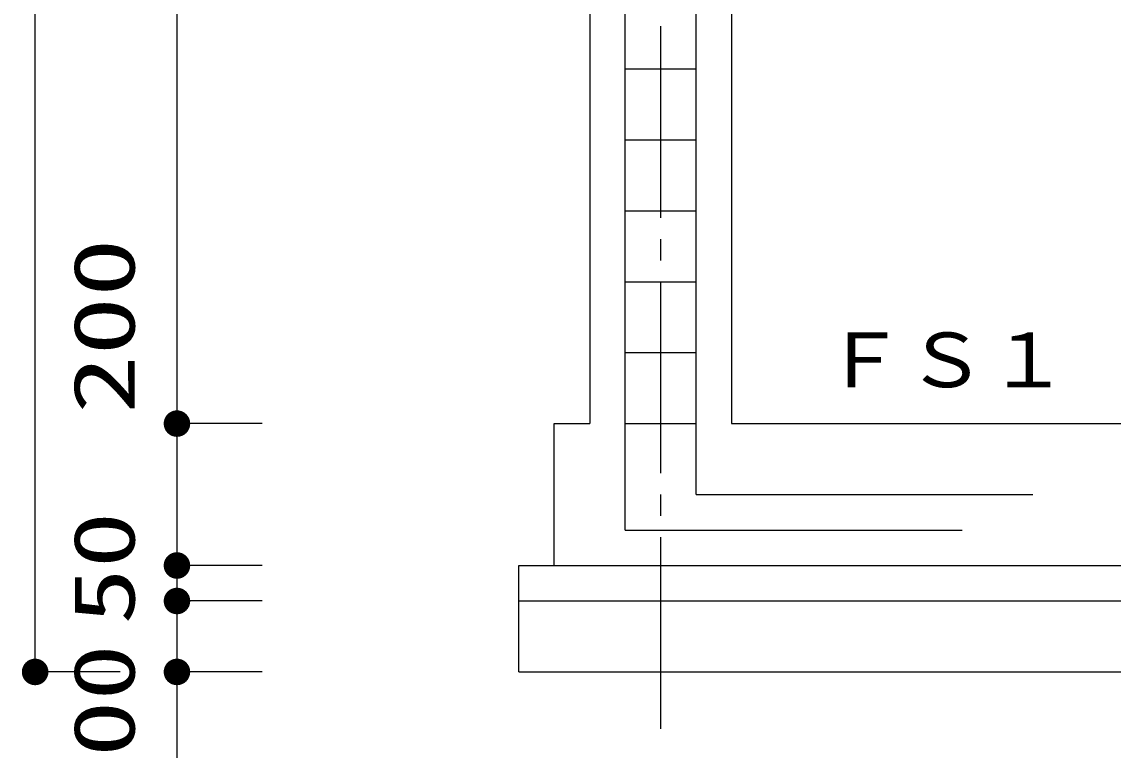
# Model space of a CAD drawing. Units: millimetres, scale not verified. Extents: x -9364 to 7955, y -6535 to 5543.
# Drawn here: x -897 to 642, y -371 to 656 of the extents above; entities that cross this region are included whole.
import ezdxf
from ezdxf.enums import TextEntityAlignment as Align

# ---------------------------------------------------------------- set-up
doc = ezdxf.new("R2010")
doc.units = ezdxf.units.MM
doc.header["$LTSCALE"] = 30
doc.linetypes.add('CHAIN2', pattern=[12, 9, -1, 1, -1])
for name, color, linetype, lineweight in [('0-3_A-PIPE', 5, 'Continuous', 25), ('0-4_W-PIPE', 2, 'Continuous', 25), ('0-6_SUNPO', 7, 'Continuous', 25)]:
    doc.layers.add(name, color=color, linetype=linetype, lineweight=lineweight)
doc.styles.add('MS Gothic', font='')
doc.styles.add('ＭＳ ゴシック', font='')
doc.styles.get('MS Gothic').set_extended_font_data('MS Gothic')
doc.styles.get('ＭＳ ゴシック').set_extended_font_data('MS Gothic')

msp = doc.modelspace()

# ---------------------------------------------------------------- linework, layer by layer
at = {"layer": '0-3_A-PIPE', "color": 2, "linetype": 'CHAIN2'}
msp.add_line((3.86, 2089.4), (3.86, -360.59), dxfattribs=at)
at = {"layer": '0-3_A-PIPE', "color": 2}
for p, q in [((-96.14, 1739.41), (-96.14, 89.41)), ((103.86, 1739.41), (103.86, 89.41)), ((-146.14, -110.59), (-146.14, 89.41)), ((-146.14, 89.41), (-96.14, 89.41)), ((103.86, 89.41), (1773.86, 89.41)), ((-196.14, -210.6), (-196.14, -110.59)), ((-46.14, -110.59), (1673.86, -110.59)), ((-46.14, -160.59), (1673.86, -160.59)), ((-196.14, -260.6), (1823.86, -260.6))]:
    msp.add_line(p, q, dxfattribs=at)
for points in [[(-196.14, -110.59), (1823.86, -110.59), (1823.86, -210.6)], [(-196.14, -260.6), (-196.14, -160.59), (1823.86, -160.59), (1823.86, -260.6)]]:
    msp.add_lwpolyline(points, dxfattribs=at)
at = {"layer": '0-4_W-PIPE', "color": 3}
for p, q in [((53.86, -10.59), (53.86, 1839.41)), ((-46.14, 589.4), (53.86, 589.4)), ((-46.14, 489.4), (53.86, 489.4)), ((-46.14, 389.4), (53.86, 389.4)), ((-46.14, 289.4), (53.86, 289.4)), ((-46.14, 189.4), (53.86, 189.4)), ((-46.14, 89.4), (53.86, 89.4)), ((53.86, -10.59), (528.86, -10.59)), ((-46.14, -60.59), (428.86, -60.59))]:
    msp.add_line(p, q, dxfattribs=at)
msp.add_lwpolyline([(-46.14, -60.59), (-46.14, 1889.41), (428.86, 1889.41)], dxfattribs=at)
at = {"layer": '0-6_SUNPO', "color": 4}
for p, q in [((-878.18, -260.6), (-878.18, 1939.41)), ((-678.18, 1739.41), (-678.18, 89.41)), ((-558.18, 89.41), (-678.18, 89.41)), ((-558.18, 89.41), (-678.18, 89.41)), ((-678.18, 89.41), (-678.18, -110.59)), ((-558.18, -110.59), (-678.18, -110.59)), ((-558.18, -110.59), (-678.18, -110.59)), ((-678.18, -110.59), (-678.18, -160.6)), ((-558.18, -160.6), (-678.18, -160.6)), ((-558.18, -160.6), (-678.18, -160.6)), ((-678.18, -160.6), (-678.18, -260.6)), ((-758.18, -260.6), (-878.18, -260.6)), ((-558.18, -260.6), (-678.18, -260.6)), ((-678.18, -260.6), (-678.18, -476.98))]:
    msp.add_line(p, q, dxfattribs=at)
at = {"layer": '0-6_SUNPO'}
for points in [[(-681.84, 107.8), (-678.18, 89.41), (-685.36, 106.73)], [(-681.84, 107.8), (-678.18, 89.41), (-685.36, 106.73)], [(-678.18, 108.16), (-678.18, 89.41), (-681.84, 107.8)], [(-678.18, 108.16), (-678.18, 89.41), (-681.84, 107.8)], [(-674.53, 107.8), (-678.18, 89.41), (-678.18, 108.16)], [(-674.53, 107.8), (-678.18, 89.41), (-678.18, 108.16)], [(-671.01, 106.73), (-678.18, 89.41), (-674.53, 107.8)], [(-671.01, 106.73), (-678.18, 89.41), (-674.53, 107.8)], [(-696.57, 93.06), (-678.18, 89.41), (-696.93, 89.41)], [(-696.57, 93.06), (-678.18, 89.41), (-696.93, 89.41)], [(-695.51, 96.58), (-678.18, 89.41), (-696.57, 93.06)], [(-695.51, 96.58), (-678.18, 89.41), (-696.57, 93.06)], [(-693.77, 99.82), (-678.18, 89.41), (-695.51, 96.58)], [(-693.77, 99.82), (-678.18, 89.41), (-695.51, 96.58)], [(-691.44, 102.66), (-678.18, 89.41), (-693.77, 99.82)], [(-691.44, 102.66), (-678.18, 89.41), (-693.77, 99.82)], [(-688.6, 105), (-678.18, 89.41), (-691.44, 102.66)], [(-688.6, 105), (-678.18, 89.41), (-691.44, 102.66)], [(-685.36, 106.73), (-678.18, 89.41), (-688.6, 105)], [(-685.36, 106.73), (-678.18, 89.41), (-688.6, 105)], [(-667.77, 105), (-678.18, 89.41), (-671.01, 106.73)], [(-667.77, 105), (-678.18, 89.41), (-671.01, 106.73)], [(-664.92, 102.66), (-678.18, 89.41), (-667.77, 105)], [(-664.92, 102.66), (-678.18, 89.41), (-667.77, 105)], [(-662.59, 99.82), (-678.18, 89.41), (-664.92, 102.66)], [(-662.59, 99.82), (-678.18, 89.41), (-664.92, 102.66)], [(-660.86, 96.58), (-678.18, 89.41), (-662.59, 99.82)], [(-660.86, 96.58), (-678.18, 89.41), (-662.59, 99.82)], [(-659.79, 93.06), (-678.18, 89.41), (-660.86, 96.58)], [(-659.79, 93.06), (-678.18, 89.41), (-660.86, 96.58)], [(-659.43, 89.41), (-678.18, 89.41), (-659.79, 93.06)], [(-659.43, 89.41), (-678.18, 89.41), (-659.79, 93.06)], [(-696.93, 89.41), (-678.18, 89.41), (-696.57, 85.75)], [(-696.93, 89.41), (-678.18, 89.41), (-696.57, 85.75)], [(-696.57, 85.75), (-678.18, 89.41), (-695.51, 82.23)], [(-696.57, 85.75), (-678.18, 89.41), (-695.51, 82.23)], [(-695.51, 82.23), (-678.18, 89.41), (-693.77, 78.99)], [(-695.51, 82.23), (-678.18, 89.41), (-693.77, 78.99)], [(-693.77, 78.99), (-678.18, 89.41), (-691.44, 76.15)], [(-693.77, 78.99), (-678.18, 89.41), (-691.44, 76.15)], [(-691.44, 76.15), (-678.18, 89.41), (-688.6, 73.82)], [(-691.44, 76.15), (-678.18, 89.41), (-688.6, 73.82)], [(-688.6, 73.82), (-678.18, 89.41), (-685.36, 72.08)], [(-688.6, 73.82), (-678.18, 89.41), (-685.36, 72.08)], [(-685.36, 72.08), (-678.18, 89.41), (-681.84, 71.02)], [(-685.36, 72.08), (-678.18, 89.41), (-681.84, 71.02)], [(-681.84, 71.02), (-678.18, 89.41), (-678.18, 70.66)], [(-681.84, 71.02), (-678.18, 89.41), (-678.18, 70.66)], [(-678.18, 70.66), (-678.18, 89.41), (-674.53, 71.02)], [(-674.53, 71.02), (-678.18, 89.41), (-671.01, 72.08)], [(-671.01, 72.08), (-678.18, 89.41), (-667.77, 73.82)], [(-667.77, 73.82), (-678.18, 89.41), (-664.92, 76.15)], [(-664.92, 76.15), (-678.18, 89.41), (-662.59, 78.99)], [(-662.59, 78.99), (-678.18, 89.41), (-660.86, 82.23)], [(-660.86, 82.23), (-678.18, 89.41), (-659.79, 85.75)], [(-659.79, 85.75), (-678.18, 89.41), (-659.43, 89.41)], [(-678.18, 70.66), (-678.18, 89.41), (-674.53, 71.02)], [(-674.53, 71.02), (-678.18, 89.41), (-671.01, 72.08)], [(-671.01, 72.08), (-678.18, 89.41), (-667.77, 73.82)], [(-667.77, 73.82), (-678.18, 89.41), (-664.92, 76.15)], [(-664.92, 76.15), (-678.18, 89.41), (-662.59, 78.99)], [(-662.59, 78.99), (-678.18, 89.41), (-660.86, 82.23)], [(-660.86, 82.23), (-678.18, 89.41), (-659.79, 85.75)], [(-659.79, 85.75), (-678.18, 89.41), (-659.43, 89.41)], [(-681.84, -92.2), (-678.18, -110.59), (-685.36, -93.27)], [(-681.84, -92.2), (-678.18, -110.59), (-685.36, -93.27)], [(-678.18, -91.84), (-678.18, -110.59), (-681.84, -92.2)], [(-678.18, -91.84), (-678.18, -110.59), (-681.84, -92.2)], [(-674.53, -92.2), (-678.18, -110.59), (-678.18, -91.84)], [(-674.53, -92.2), (-678.18, -110.59), (-678.18, -91.84)], [(-671.01, -93.27), (-678.18, -110.59), (-674.53, -92.2)], [(-671.01, -93.27), (-678.18, -110.59), (-674.53, -92.2)], [(-696.57, -106.94), (-678.18, -110.59), (-696.93, -110.59)], [(-696.57, -106.94), (-678.18, -110.59), (-696.93, -110.59)], [(-695.51, -103.42), (-678.18, -110.59), (-696.57, -106.94)], [(-695.51, -103.42), (-678.18, -110.59), (-696.57, -106.94)], [(-693.77, -100.18), (-678.18, -110.59), (-695.51, -103.42)], [(-693.77, -100.18), (-678.18, -110.59), (-695.51, -103.42)], [(-691.44, -97.34), (-678.18, -110.59), (-693.77, -100.18)], [(-691.44, -97.34), (-678.18, -110.59), (-693.77, -100.18)], [(-688.6, -95), (-678.18, -110.59), (-691.44, -97.34)], [(-688.6, -95), (-678.18, -110.59), (-691.44, -97.34)], [(-685.36, -93.27), (-678.18, -110.59), (-688.6, -95)], [(-685.36, -93.27), (-678.18, -110.59), (-688.6, -95)], [(-667.77, -95), (-678.18, -110.59), (-671.01, -93.27)], [(-667.77, -95), (-678.18, -110.59), (-671.01, -93.27)], [(-664.92, -97.34), (-678.18, -110.59), (-667.77, -95)], [(-664.92, -97.34), (-678.18, -110.59), (-667.77, -95)], [(-662.59, -100.18), (-678.18, -110.59), (-664.92, -97.34)], [(-662.59, -100.18), (-678.18, -110.59), (-664.92, -97.34)], [(-660.86, -103.42), (-678.18, -110.59), (-662.59, -100.18)], [(-660.86, -103.42), (-678.18, -110.59), (-662.59, -100.18)], [(-659.79, -106.94), (-678.18, -110.59), (-660.86, -103.42)], [(-659.79, -106.94), (-678.18, -110.59), (-660.86, -103.42)], [(-659.43, -110.59), (-678.18, -110.59), (-659.79, -106.94)], [(-659.43, -110.59), (-678.18, -110.59), (-659.79, -106.94)], [(-696.93, -110.59), (-678.18, -110.59), (-696.57, -114.25)], [(-696.93, -110.59), (-678.18, -110.59), (-696.57, -114.25)], [(-696.57, -114.25), (-678.18, -110.59), (-695.51, -117.77)], [(-696.57, -114.25), (-678.18, -110.59), (-695.51, -117.77)], [(-695.51, -117.77), (-678.18, -110.59), (-693.77, -121.01)], [(-695.51, -117.77), (-678.18, -110.59), (-693.77, -121.01)], [(-693.77, -121.01), (-678.18, -110.59), (-691.44, -123.85)], [(-693.77, -121.01), (-678.18, -110.59), (-691.44, -123.85)], [(-691.44, -123.85), (-678.18, -110.59), (-688.6, -126.18)], [(-691.44, -123.85), (-678.18, -110.59), (-688.6, -126.18)], [(-688.6, -126.18), (-678.18, -110.59), (-685.36, -127.92)], [(-688.6, -126.18), (-678.18, -110.59), (-685.36, -127.92)], [(-685.36, -127.92), (-678.18, -110.59), (-681.84, -128.98)], [(-685.36, -127.92), (-678.18, -110.59), (-681.84, -128.98)], [(-681.84, -128.98), (-678.18, -110.59), (-678.18, -129.34)], [(-681.84, -128.98), (-678.18, -110.59), (-678.18, -129.34)], [(-678.18, -129.34), (-678.18, -110.59), (-674.53, -128.98)], [(-674.53, -128.98), (-678.18, -110.59), (-671.01, -127.92)], [(-671.01, -127.92), (-678.18, -110.59), (-667.77, -126.18)], [(-667.77, -126.18), (-678.18, -110.59), (-664.92, -123.85)], [(-664.92, -123.85), (-678.18, -110.59), (-662.59, -121.01)], [(-662.59, -121.01), (-678.18, -110.59), (-660.86, -117.77)], [(-660.86, -117.77), (-678.18, -110.59), (-659.79, -114.25)], [(-659.79, -114.25), (-678.18, -110.59), (-659.43, -110.59)], [(-678.18, -129.34), (-678.18, -110.59), (-674.53, -128.98)], [(-674.53, -128.98), (-678.18, -110.59), (-671.01, -127.92)], [(-671.01, -127.92), (-678.18, -110.59), (-667.77, -126.18)], [(-667.77, -126.18), (-678.18, -110.59), (-664.92, -123.85)], [(-664.92, -123.85), (-678.18, -110.59), (-662.59, -121.01)], [(-662.59, -121.01), (-678.18, -110.59), (-660.86, -117.77)], [(-660.86, -117.77), (-678.18, -110.59), (-659.79, -114.25)], [(-659.79, -114.25), (-678.18, -110.59), (-659.43, -110.59)], [(-695.51, -153.42), (-678.18, -160.6), (-696.57, -156.94)], [(-695.51, -153.42), (-678.18, -160.6), (-696.57, -156.94)], [(-693.77, -150.18), (-678.18, -160.6), (-695.51, -153.42)], [(-693.77, -150.18), (-678.18, -160.6), (-695.51, -153.42)], [(-691.44, -147.34), (-678.18, -160.6), (-693.77, -150.18)], [(-691.44, -147.34), (-678.18, -160.6), (-693.77, -150.18)], [(-688.6, -145.01), (-678.18, -160.6), (-691.44, -147.34)], [(-688.6, -145.01), (-678.18, -160.6), (-691.44, -147.34)], [(-685.36, -143.27), (-678.18, -160.6), (-688.6, -145.01)], [(-685.36, -143.27), (-678.18, -160.6), (-688.6, -145.01)], [(-681.84, -142.21), (-678.18, -160.6), (-685.36, -143.27)], [(-681.84, -142.21), (-678.18, -160.6), (-685.36, -143.27)], [(-678.18, -141.85), (-678.18, -160.6), (-681.84, -142.21)], [(-678.18, -141.85), (-678.18, -160.6), (-681.84, -142.21)], [(-674.53, -142.21), (-678.18, -160.6), (-678.18, -141.85)], [(-674.53, -142.21), (-678.18, -160.6), (-678.18, -141.85)], [(-671.01, -143.27), (-678.18, -160.6), (-674.53, -142.21)], [(-671.01, -143.27), (-678.18, -160.6), (-674.53, -142.21)], [(-667.77, -145.01), (-678.18, -160.6), (-671.01, -143.27)], [(-667.77, -145.01), (-678.18, -160.6), (-671.01, -143.27)], [(-664.92, -147.34), (-678.18, -160.6), (-667.77, -145.01)], [(-664.92, -147.34), (-678.18, -160.6), (-667.77, -145.01)], [(-662.59, -150.18), (-678.18, -160.6), (-664.92, -147.34)], [(-662.59, -150.18), (-678.18, -160.6), (-664.92, -147.34)], [(-660.86, -153.42), (-678.18, -160.6), (-662.59, -150.18)], [(-660.86, -153.42), (-678.18, -160.6), (-662.59, -150.18)], [(-659.79, -156.94), (-678.18, -160.6), (-660.86, -153.42)], [(-659.79, -156.94), (-678.18, -160.6), (-660.86, -153.42)], [(-696.57, -156.94), (-678.18, -160.6), (-696.93, -160.6)], [(-696.57, -156.94), (-678.18, -160.6), (-696.93, -160.6)], [(-696.93, -160.6), (-678.18, -160.6), (-696.57, -164.25)], [(-696.93, -160.6), (-678.18, -160.6), (-696.57, -164.25)], [(-696.57, -164.25), (-678.18, -160.6), (-695.51, -167.77)], [(-696.57, -164.25), (-678.18, -160.6), (-695.51, -167.77)], [(-695.51, -167.77), (-678.18, -160.6), (-693.77, -171.01)], [(-695.51, -167.77), (-678.18, -160.6), (-693.77, -171.01)], [(-693.77, -171.01), (-678.18, -160.6), (-691.44, -173.85)], [(-693.77, -171.01), (-678.18, -160.6), (-691.44, -173.85)], [(-691.44, -173.85), (-678.18, -160.6), (-688.6, -176.19)], [(-691.44, -173.85), (-678.18, -160.6), (-688.6, -176.19)], [(-688.6, -176.19), (-678.18, -160.6), (-685.36, -177.92)], [(-688.6, -176.19), (-678.18, -160.6), (-685.36, -177.92)], [(-685.36, -177.92), (-678.18, -160.6), (-681.84, -178.99)], [(-685.36, -177.92), (-678.18, -160.6), (-681.84, -178.99)], [(-681.84, -178.99), (-678.18, -160.6), (-678.18, -179.35)], [(-681.84, -178.99), (-678.18, -160.6), (-678.18, -179.35)], [(-659.43, -160.6), (-678.18, -160.6), (-659.79, -156.94)], [(-659.43, -160.6), (-678.18, -160.6), (-659.79, -156.94)], [(-678.18, -179.35), (-678.18, -160.6), (-674.53, -178.99)], [(-674.53, -178.99), (-678.18, -160.6), (-671.01, -177.92)], [(-671.01, -177.92), (-678.18, -160.6), (-667.77, -176.19)], [(-667.77, -176.19), (-678.18, -160.6), (-664.92, -173.85)], [(-664.92, -173.85), (-678.18, -160.6), (-662.59, -171.01)], [(-662.59, -171.01), (-678.18, -160.6), (-660.86, -167.77)], [(-660.86, -167.77), (-678.18, -160.6), (-659.79, -164.25)], [(-659.79, -164.25), (-678.18, -160.6), (-659.43, -160.6)], [(-678.18, -179.35), (-678.18, -160.6), (-674.53, -178.99)], [(-674.53, -178.99), (-678.18, -160.6), (-671.01, -177.92)], [(-671.01, -177.92), (-678.18, -160.6), (-667.77, -176.19)], [(-667.77, -176.19), (-678.18, -160.6), (-664.92, -173.85)], [(-664.92, -173.85), (-678.18, -160.6), (-662.59, -171.01)], [(-662.59, -171.01), (-678.18, -160.6), (-660.86, -167.77)], [(-660.86, -167.77), (-678.18, -160.6), (-659.79, -164.25)], [(-659.79, -164.25), (-678.18, -160.6), (-659.43, -160.6)], [(-888.6, -245.01), (-878.18, -260.6), (-891.44, -247.34)], [(-885.36, -243.27), (-878.18, -260.6), (-888.6, -245.01)], [(-881.84, -242.21), (-878.18, -260.6), (-885.36, -243.27)], [(-878.18, -241.85), (-878.18, -260.6), (-881.84, -242.21)], [(-874.53, -242.21), (-878.18, -260.6), (-878.18, -241.85)], [(-871.01, -243.27), (-878.18, -260.6), (-874.53, -242.21)], [(-867.77, -245.01), (-878.18, -260.6), (-871.01, -243.27)], [(-864.92, -247.34), (-878.18, -260.6), (-867.77, -245.01)], [(-688.6, -245.01), (-678.18, -260.6), (-691.44, -247.34)], [(-685.36, -243.27), (-678.18, -260.6), (-688.6, -245.01)], [(-681.84, -242.21), (-678.18, -260.6), (-685.36, -243.27)], [(-678.18, -241.85), (-678.18, -260.6), (-681.84, -242.21)], [(-674.53, -242.21), (-678.18, -260.6), (-678.18, -241.85)], [(-671.01, -243.27), (-678.18, -260.6), (-674.53, -242.21)], [(-667.77, -245.01), (-678.18, -260.6), (-671.01, -243.27)], [(-664.92, -247.34), (-678.18, -260.6), (-667.77, -245.01)], [(-896.57, -256.94), (-878.18, -260.6), (-896.93, -260.6)], [(-896.93, -260.6), (-878.18, -260.6), (-896.57, -264.25)], [(-895.51, -253.42), (-878.18, -260.6), (-896.57, -256.94)], [(-896.57, -264.25), (-878.18, -260.6), (-895.51, -267.77)], [(-893.77, -250.18), (-878.18, -260.6), (-895.51, -253.42)], [(-895.51, -267.77), (-878.18, -260.6), (-893.77, -271.01)], [(-891.44, -247.34), (-878.18, -260.6), (-893.77, -250.18)], [(-893.77, -271.01), (-878.18, -260.6), (-891.44, -273.85)], [(-891.44, -273.85), (-878.18, -260.6), (-888.6, -276.19)], [(-888.6, -276.19), (-878.18, -260.6), (-885.36, -277.92)], [(-885.36, -277.92), (-878.18, -260.6), (-881.84, -278.99)], [(-881.84, -278.99), (-878.18, -260.6), (-878.18, -279.35)], [(-862.59, -250.18), (-878.18, -260.6), (-864.92, -247.34)], [(-860.86, -253.42), (-878.18, -260.6), (-862.59, -250.18)], [(-859.79, -256.94), (-878.18, -260.6), (-860.86, -253.42)], [(-859.43, -260.6), (-878.18, -260.6), (-859.79, -256.94)], [(-878.18, -279.35), (-878.18, -260.6), (-874.53, -278.99)], [(-874.53, -278.99), (-878.18, -260.6), (-871.01, -277.92)], [(-871.01, -277.92), (-878.18, -260.6), (-867.77, -276.19)], [(-867.77, -276.19), (-878.18, -260.6), (-864.92, -273.85)], [(-864.92, -273.85), (-878.18, -260.6), (-862.59, -271.01)], [(-862.59, -271.01), (-878.18, -260.6), (-860.86, -267.77)], [(-860.86, -267.77), (-878.18, -260.6), (-859.79, -264.25)], [(-859.79, -264.25), (-878.18, -260.6), (-859.43, -260.6)], [(-696.57, -256.94), (-678.18, -260.6), (-696.93, -260.6)], [(-696.93, -260.6), (-678.18, -260.6), (-696.57, -264.25)], [(-695.51, -253.42), (-678.18, -260.6), (-696.57, -256.94)], [(-696.57, -264.25), (-678.18, -260.6), (-695.51, -267.77)], [(-693.77, -250.18), (-678.18, -260.6), (-695.51, -253.42)], [(-695.51, -267.77), (-678.18, -260.6), (-693.77, -271.01)], [(-691.44, -247.34), (-678.18, -260.6), (-693.77, -250.18)], [(-693.77, -271.01), (-678.18, -260.6), (-691.44, -273.85)], [(-691.44, -273.85), (-678.18, -260.6), (-688.6, -276.19)], [(-688.6, -276.19), (-678.18, -260.6), (-685.36, -277.92)], [(-685.36, -277.92), (-678.18, -260.6), (-681.84, -278.99)], [(-681.84, -278.99), (-678.18, -260.6), (-678.18, -279.35)], [(-662.59, -250.18), (-678.18, -260.6), (-664.92, -247.34)], [(-660.86, -253.42), (-678.18, -260.6), (-662.59, -250.18)], [(-659.79, -256.94), (-678.18, -260.6), (-660.86, -253.42)], [(-659.43, -260.6), (-678.18, -260.6), (-659.79, -256.94)], [(-678.18, -279.35), (-678.18, -260.6), (-674.53, -278.99)], [(-674.53, -278.99), (-678.18, -260.6), (-671.01, -277.92)], [(-671.01, -277.92), (-678.18, -260.6), (-667.77, -276.19)], [(-667.77, -276.19), (-678.18, -260.6), (-664.92, -273.85)], [(-664.92, -273.85), (-678.18, -260.6), (-662.59, -271.01)], [(-662.59, -271.01), (-678.18, -260.6), (-660.86, -267.77)], [(-660.86, -267.77), (-678.18, -260.6), (-659.79, -264.25)], [(-659.79, -264.25), (-678.18, -260.6), (-659.43, -260.6)]]:
    msp.add_solid(points, dxfattribs=at)

# ---------------------------------------------------------------- texts
at = {"layer": '0-3_A-PIPE', "color": 4, "style": 'MS Gothic', "width": 1.1}
msp.add_text('ＦＳ１', height=76.98, dxfattribs=at).set_placement((233.24, 117.66), align=Align.BOTTOM_LEFT)
at = {"layer": '0-6_SUNPO', "color": 3, "style": 'ＭＳ ゴシック'}
for s, width, p in [('200', 1.4, (-711.93, 103.05)), ('50', 1.35, (-711.93, -193.88)), ('100', 1.35, (-711.93, -460.02))]:
    msp.add_text(s, height=86.59, rotation=90, dxfattribs=dict(at, width=width)).set_placement(p, align=Align.BOTTOM_LEFT)

doc.saveas('drawing.dxf')
